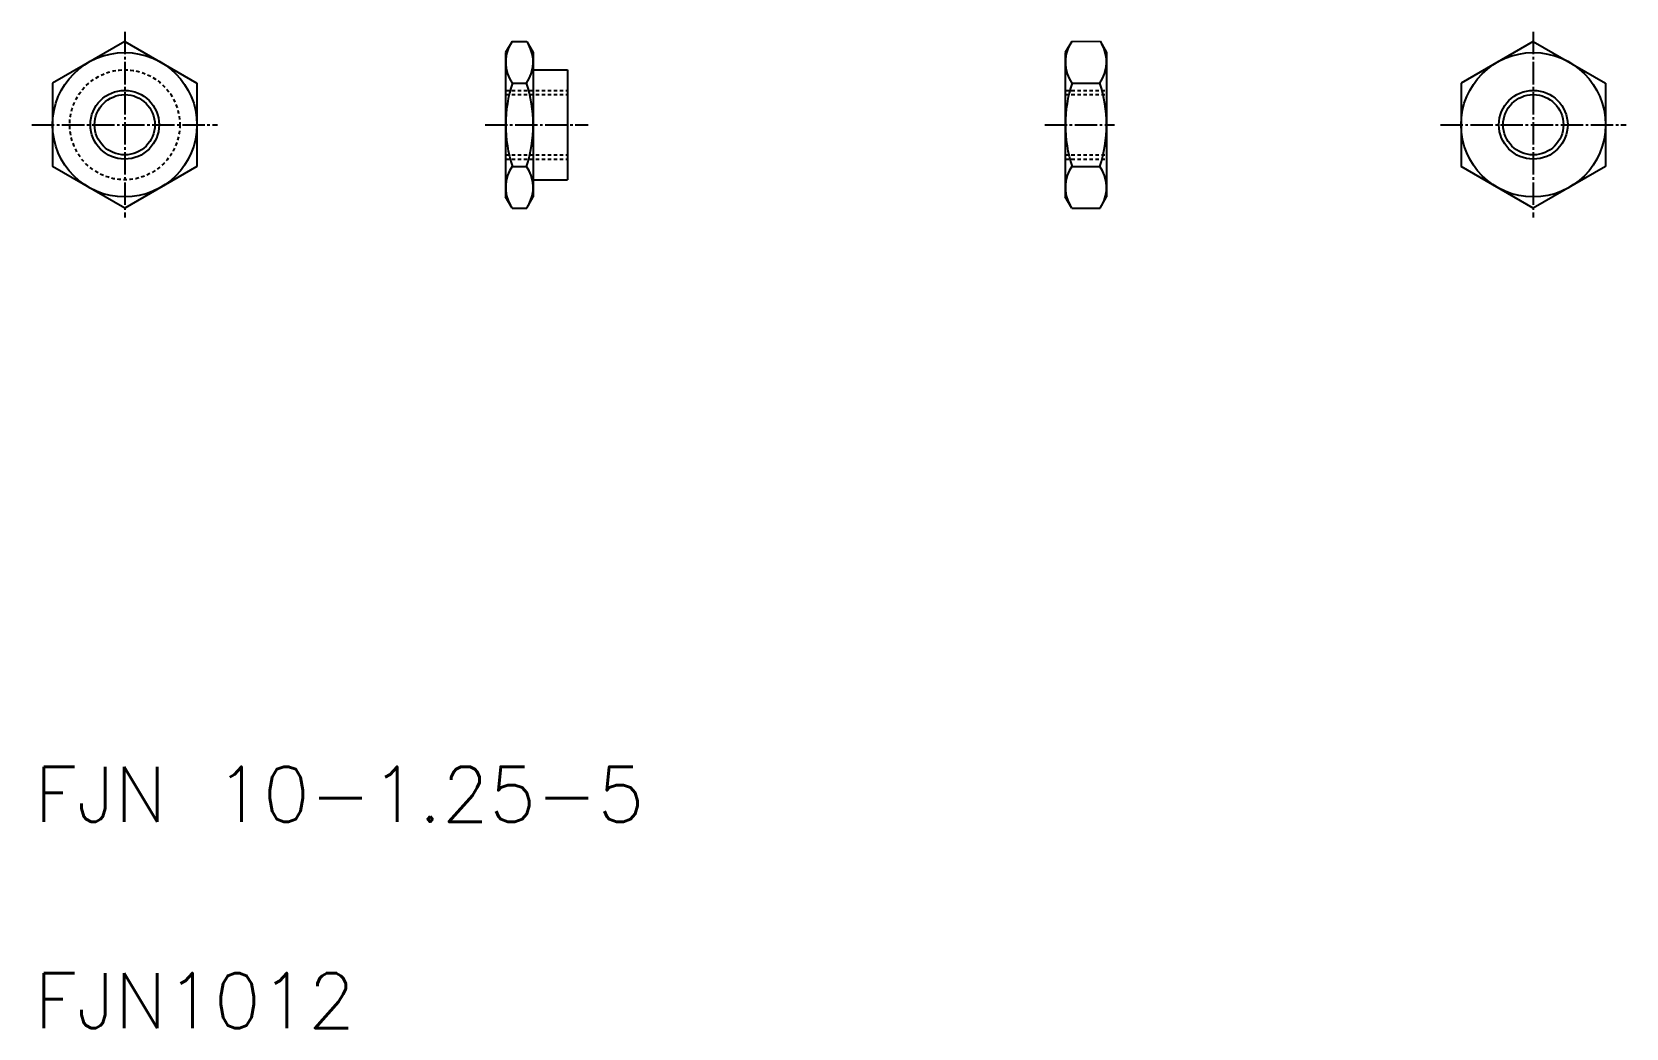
# Model space of a CAD drawing. Extents: x 168 to 400, y 61 to 206.
import ezdxf

# ---------------------------------------------------------------- set-up
doc = ezdxf.new("R2010")
doc.units = 0
doc.header["$LTSCALE"] = 0.25
doc.linetypes.add('CENTER', pattern=[17.5, 13, -1.5, 1.5, -1.5])
doc.linetypes.add('DASHED', pattern=[3.5, 2, -1.5])
doc.layers.get('0').update_dxf_attribs({"linetype": 'CONTINUOUS'})
doc.layers.add('CENTER', color=1, linetype='CENTER')
doc.styles.get("Standard").update_dxf_attribs({"font": 'txt.shx'})

msp = doc.modelspace()

# ---------------------------------------------------------------- linework, layer by layer
for p, q in [((181.63, 204.62), (171.13, 198.56)), ((181.63, 204.62), (192.13, 198.56)), ((237.96, 204.62), (237.02, 203)), ((237.96, 204.62), (240.08, 204.62)), ((240.08, 204.62), (241.02, 203)), ((319.34, 204.62), (318.4, 203)), ((319.34, 204.62), (323.46, 204.63)), ((323.46, 204.63), (324.4, 203)), ((386.45, 204.62), (375.95, 198.56)), ((386.45, 204.62), (396.95, 198.56)), ((179, 203.11), (179, 203.11)), ((237.02, 203), (237.02, 182)), ((241.02, 203), (241.02, 182)), ((318.4, 203), (318.4, 182)), ((324.4, 203), (324.4, 182)), ((383.82, 203.11), (383.82, 203.11)), ((176.38, 201.59), (176.38, 201.59)), ((241.02, 200.5), (246.02, 200.5)), ((246.02, 200.5), (246.02, 184.5)), ((381.2, 201.59), (381.2, 201.59)), ((171.13, 198.56), (171.13, 186.44)), ((192.13, 198.56), (192.13, 186.44)), ((237.99, 198.56), (240.06, 198.56)), ((319.36, 198.56), (323.44, 198.57)), ((375.95, 198.56), (375.95, 186.44)), ((396.95, 198.56), (396.95, 186.44)), ((181.63, 180.38), (171.13, 186.44)), ((192.13, 186.44), (181.63, 180.38)), ((237.99, 186.44), (240.06, 186.44)), ((319.36, 186.44), (323.44, 186.44)), ((386.45, 180.38), (375.95, 186.44)), ((396.95, 186.44), (386.45, 180.38)), ((241.02, 184.5), (246.02, 184.5)), ((237.96, 180.38), (237.02, 182)), ((240.08, 180.38), (241.02, 182)), ((319.34, 180.38), (318.4, 182)), ((323.46, 180.38), (324.4, 182)), ((237.96, 180.38), (240.08, 180.38)), ((319.34, 180.38), (323.46, 180.38))]:
    msp.add_line(p, q)
at = {"color": 3, "linetype": 'DASHED'}
for p, q in [((237.02, 197.5), (246.02, 197.5)), ((318.4, 197.5), (324.4, 197.5)), ((237.02, 196.88), (246.02, 196.88)), ((318.4, 196.88), (324.4, 196.88)), ((237.02, 188.13), (246.02, 188.13)), ((318.4, 188.13), (324.4, 188.13)), ((237.02, 187.5), (246.02, 187.5)), ((318.4, 187.5), (324.4, 187.5))]:
    msp.add_line(p, q, dxfattribs=at)
for centre, radius in [((181.63, 192.5), 10.5), ((386.45, 192.5), 10.5), ((181.63, 192.5), 4.38), ((386.45, 192.5), 4.38)]:
    msp.add_circle(centre, radius)
msp.add_circle((181.63, 192.5), 8, dxfattribs=at)
at = {"color": 3}
for centre in [(181.63, 192.5), (386.45, 192.5)]:
    msp.add_circle(centre, 5, dxfattribs=at)
for centre, radius, start, end in [((242.27, 201.59), 5.25, 150, 215.2644), ((235.77, 201.59), 5.25, 324.7356, 30), ((323.65, 201.59), 5.25, 150, 215.2644), ((319.15, 201.6), 5.25, 324.7356, 30), ((256.58, 192.5), 19.55, 161.9403, 198.0597), ((221.47, 192.5), 19.55, 341.9403, 18.0597), ((337.96, 192.5), 19.55, 161.9403, 198.0597), ((304.85, 192.5), 19.55, 341.9403, 18.0597), ((242.27, 183.41), 5.25, 144.7356, 210), ((235.77, 183.41), 5.25, 330, 35.2644), ((323.65, 183.41), 5.25, 144.7356, 210), ((319.15, 183.41), 5.25, 330, 35.2644)]:
    msp.add_arc(centre, radius, start, end)
at = {"layer": 'CENTER', "color": 1, "linetype": 'CENTER'}
for p, q in [((181.63, 206), (181.63, 179)), ((386.45, 206), (386.45, 179)), ((168.13, 192.5), (195.13, 192.5)), ((234.02, 192.5), (249.02, 192.5)), ((315.4, 192.5), (325.57, 192.5)), ((372.95, 192.5), (399.95, 192.5))]:
    msp.add_line(p, q, dxfattribs=at)

# ---------------------------------------------------------------- texts
for s, p in [('FJN 10-1.25-5', (168.5, 91.19)), ('FJN1012', (168.5, 61.19))]:
    msp.add_text(s, height=8).set_placement(p)

doc.saveas('drawing.dxf')
